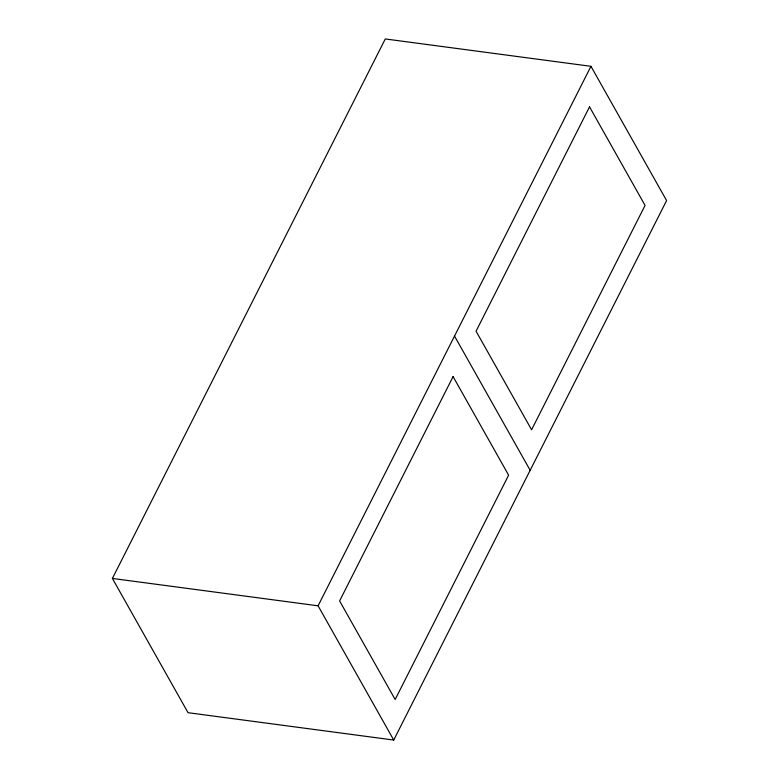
<?xml version="1.0" encoding="UTF-8"?>
<svg xmlns="http://www.w3.org/2000/svg" width="779" height="779" viewBox="0 0 779 779"><rect width="100%" height="100%" fill="white"/><g stroke="black" fill="none" stroke-linecap="round" stroke-linejoin="round"><path stroke-width="1.17" d="M112.4 578.437L385.274 38.95L590.959 66.312L666.6 200.563L393.726 740.05L188.041 712.688L112.4 578.437L318.085 605.809L393.726 740.05M318.085 605.809L590.959 66.312M454.517 336.061L530.168 470.302M453.086 376.608L339.615 600.94L395.157 699.503L508.629 475.171L453.086 376.608M589.528 106.859L476.057 331.202L531.599 429.765L645.061 205.422L589.528 106.859"/></g></svg>
